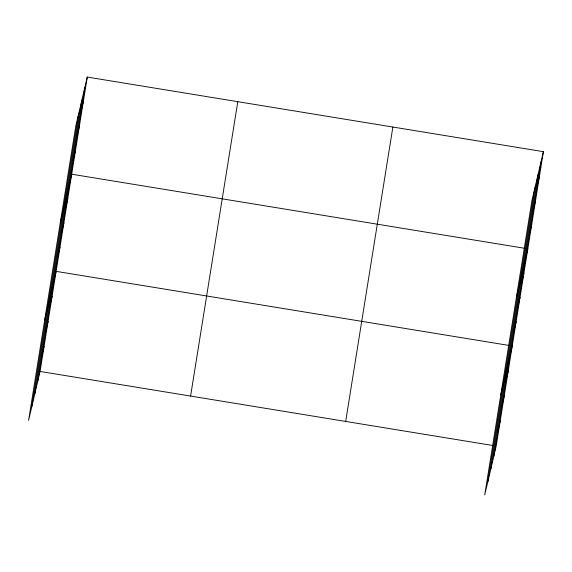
<?xml version="1.0" encoding="UTF-8"?>
<svg xmlns="http://www.w3.org/2000/svg" width="572" height="572" viewBox="0 0 572 572"><rect width="100%" height="100%" fill="white"/><g stroke="black" fill="none" stroke-linecap="round" stroke-linejoin="round"><path stroke-width="0.86" d="M31.589 407.607L78.786 113.22M34.663 394.487L81.867 100.1M37.645 381.76L84.849 87.373M87.266 77.063L75.804 125.947L28.6 420.334L40.069 371.45L87.266 77.063L543.4 151.666L496.196 446.053L484.734 494.937L531.931 200.55L543.4 151.666M190.59 396.074L237.795 101.68M345.674 421.435L392.878 127.048M487.716 482.21L534.92 187.816M490.79 469.09L537.995 174.703M493.779 456.363L540.983 161.976M80.959 111.662L83.376 101.351M77.063 135.943L79.479 125.64M73.166 160.231L75.583 149.928M60.224 223.094L71.693 174.21L524.381 248.248M65.38 208.809L67.796 198.498M61.483 233.097L63.9 222.787M57.593 257.379L60.01 247.075M44.652 320.241L56.113 271.357L508.808 345.402M49.685 306.692L52.102 296.382M45.674 331.717L48.091 321.407M41.663 356.735L44.08 346.432M537.087 186.257L539.503 175.954M533.197 210.546L535.614 200.236M529.3 234.835L531.717 224.524M516.359 297.697L527.82 248.813L526.104 248.534M521.514 283.412L523.931 273.101M517.617 307.693L520.034 297.39M513.72 331.982L516.137 321.671M500.779 394.844L512.247 345.96M505.812 381.295L508.236 370.985M501.801 406.313L504.218 396.01M497.79 431.338L500.207 421.028M40.069 371.45L492.757 445.488"/></g></svg>
